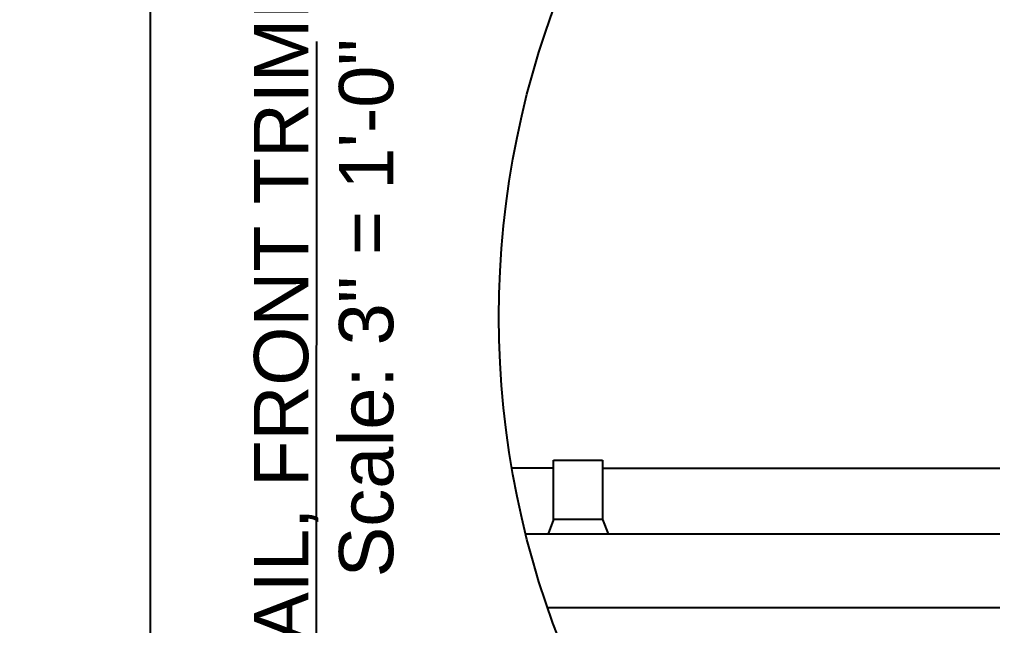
# Model space of a CAD drawing. Header units: inches. Extents: x 10 to 190, y 5 to 37.
# Drawn here: x 134.89 to 142.28, y 25.32 to 29.93 of the extents above; entities that cross this region are included whole.
import ezdxf
from ezdxf import colors
from ezdxf.entities.mleader import LeaderData, LeaderLine
from ezdxf.math import Vec2, Vec3

# ---------------------------------------------------------------- set-up
doc = ezdxf.new("R2010")
doc.units = ezdxf.units.IN
doc.header["$MEASUREMENT"] = 0
doc.styles.get("Standard").update_dxf_attribs({"font": 'arial.ttf'})
doc.styles.add('Tahoma', font='tahoma.ttf')

msp = doc.modelspace()

# ---------------------------------------------------------------- linework, layer by layer
for p, q in [((137.1472, 23.4908), (137.1495, 29.7586)), ((138.9493, 26.1294), (138.9493, 26.5806)), ((138.9493, 26.5806), (139.3215, 26.5806)), ((139.3215, 26.5806), (139.3215, 26.1294)), ((138.9493, 26.5208), (138.6324, 26.5208)), ((139.3215, 26.5208), (142.438, 26.5208)), ((138.9493, 26.1294), (138.9073, 26.0203)), ((139.3215, 26.1294), (138.9493, 26.1294)), ((139.3215, 26.1294), (138.9493, 26.1294)), ((139.3215, 26.1294), (139.3635, 26.0203)), ((138.7382, 26.0203), (151.8521, 26.0203)), ((138.9043, 25.4622), (151.6859, 25.4622))]:
    msp.add_line(p, q)
msp.add_lwpolyline([(135.886, 35.0457), (165.2229, 35.0457), (165.2229, 5.2458), (135.886, 5.2458)], close=True)
msp.add_circle((145.2951, 27.6684), 6.7609)

# ---------------------------------------------------------------- texts
at = {"insert": (137.1618, 24.0408), "char_height": 0.4125, "width": 11.81634, "attachment_point": 7, "rotation": 90}
msp.add_mtext('DETAIL, FRONT TRIMRAIL', dxfattribs=at)
at = {"insert": (137.3186, 29.7811), "char_height": 0.4125, "attachment_point": 3, "rotation": 90}
msp.add_mtext('Scale: 3" = 1\'-0"', dxfattribs=at)

# ---------------------------------------------------------------- leaders
ml = msp.add_multileader_mtext('Standard')
ml.set_content('SFM SLIDER AND TRIMRAIL ROOF ATTACHMENT', color=256, style='Tahoma')
ml.set_leader_properties()
ml.build(insert=Vec2(0, 0))
ml.multileader.update_dxf_attribs({"dogleg_length": 0.36, "arrow_head_size": 0.3438, "scale": 4})
ctx = ml.context
ctx.base_point, ctx.scale, ctx.char_height, ctx.arrow_head_size, ctx.landing_gap_size, ctx.plane_origin = Vec3(111.3605, 31.6884), 4, 0.34375, 0.3438, 0.495, Vec3(107.4297, 31.434)
notes = []
notes.append((ctx, [(0, (1, 1, 0), (109.3805, 31.6884), (1, 0), 1.98, [(0, [(101.788, 29.0507)], 0, [])])]))
ctx.mtext.insert, ctx.mtext.width, ctx.mtext.flow_direction = Vec3(111.8555, 31.8639), 6.799278, 5
ml = msp.add_multileader_mtext('Standard')
ml.set_content('ROOF DECK / MEMBRANE', color=256, style='Tahoma')
ml.set_leader_properties()
ml.build(insert=Vec2(0, 0))
ml.multileader.update_dxf_attribs({"dogleg_length": 0.36, "arrow_head_size": 0.3438, "scale": 4})
ctx = ml.context
ctx.base_point, ctx.scale, ctx.char_height, ctx.arrow_head_size, ctx.landing_gap_size, ctx.plane_origin = Vec3(111.3559, 26.8097), 4, 0.34375, 0.3438, 0.495, Vec3(107.4297, 18.5785)
notes.append((ctx, [(0, (1, 1, 0), (109.9105, 26.8097), (1, 0), 1.4454, [(0, [(106.6056, 25.8891)], 0, [])])]))
ctx.mtext.insert, ctx.mtext.width, ctx.mtext.flow_direction = Vec3(111.8509, 27.0189), 8.692227, 5
for ctx, leaders in notes:
    for number, flags, end, landing, length, lines in leaders:
        leader = LeaderData()
        leader.index, (leader.has_last_leader_line, leader.has_dogleg_vector, leader.attachment_direction) = number, flags
        leader.last_leader_point, leader.dogleg_vector, leader.dogleg_length = Vec3(end), Vec3(landing), length
        for number, points, colour, breaks in lines:
            line = LeaderLine()
            line.index, line.vertices, line.color, line.breaks = number, Vec3.list(points), colors.encode_raw_color(colour), breaks
            leader.lines.append(line)
        ctx.leaders.append(leader)

doc.saveas('drawing.dxf')
